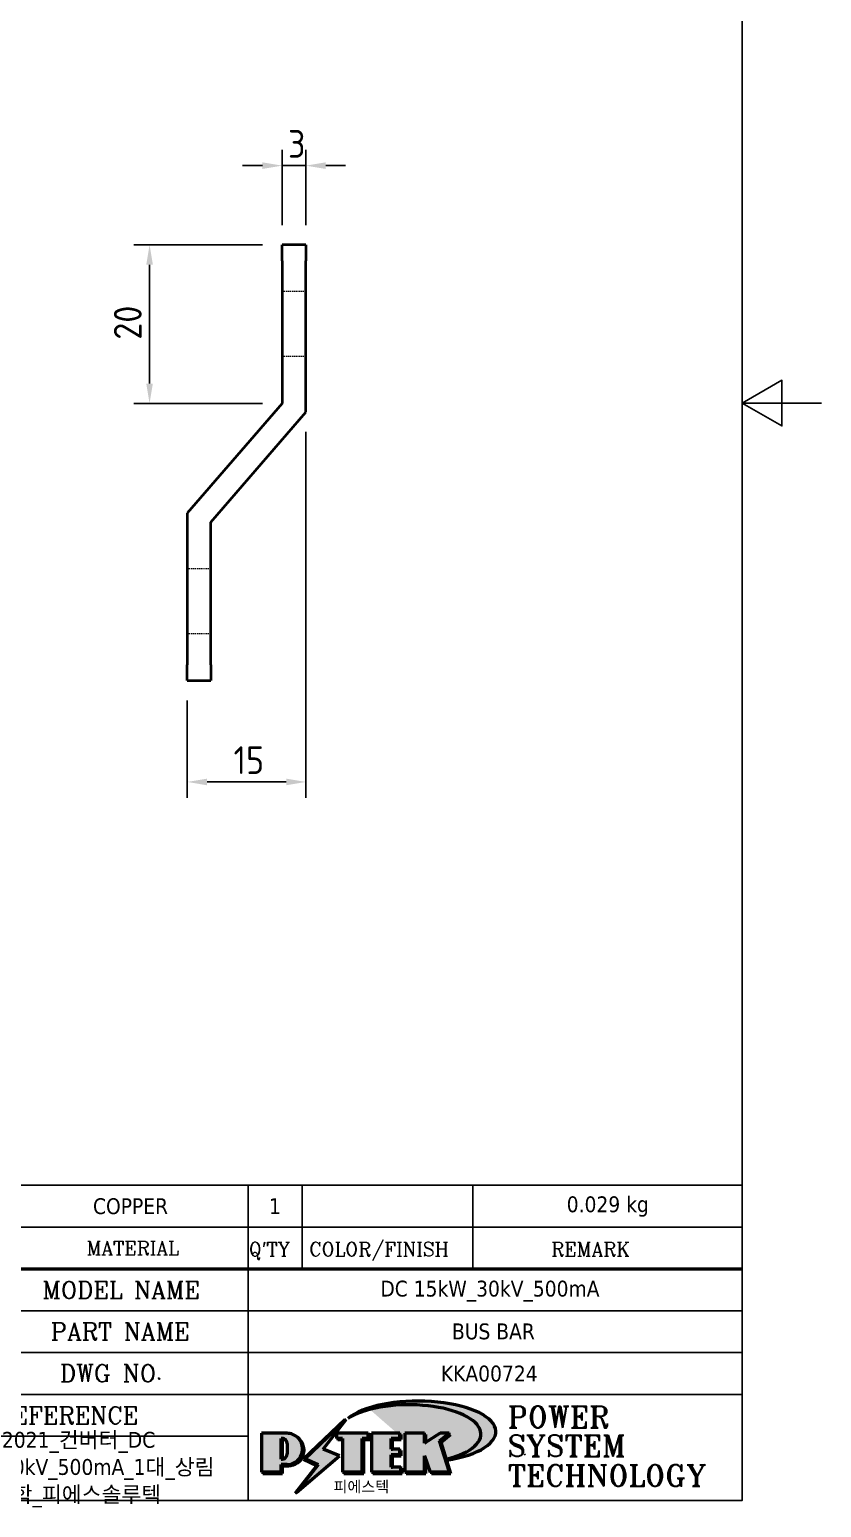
# Model space of a CAD drawing. Header units: millimetres. Extents: x 0 to 210, y 0 to 297.
# Drawn here: x 110 to 210, y 9.1 to 195.6 of the extents above; entities that cross this region are included whole.
import ezdxf
from ezdxf.enums import TextEntityAlignment as Align

# ---------------------------------------------------------------- set-up
doc = ezdxf.new("R2010")
doc.units = ezdxf.units.MM
doc.linetypes.add('DASHED', pattern=[0.2067, 0.1654, -0.0413])
doc.layers.get('0').update_dxf_attribs({"color": 3, "lineweight": 25, "true_color": 0x00ff00})
for name, color, linetype, lineweight, true_color in [('가려진 것(ISO)', 2, 'DASHED', 18, 0xffff00), ('가시적인 것(ISO)', 3, 'Continuous', 40, 0x00ff00), ('제목(ISO)', 5, 'Continuous', 50, 0x0000ff), ('치수(ISO)', 2, 'Continuous', 25, 0xffff00)]:
    doc.layers.add(name, color=color, linetype=linetype, lineweight=lineweight, true_color=true_color)
doc.layers.add('경계(ISO)', color=7, linetype='Continuous', lineweight=25)
doc.layers.add('해치(ISO)', color=7, linetype='Continuous', lineweight=18)
doc.styles.add('HAN_291', font='')
doc.styles.add('HAN_370', font='', dxfattribs={"width": 2})
doc.styles.add('RC_284', font='ROMANC.shx')
doc.styles.add('RC_287', font='ROMANC.shx')
doc.styles.add('RC_292', font='ROMANC.shx')
doc.styles.add('ROMANT_294', font='romant.shx')
doc.styles.add('치수 텍스트_PSTEK_POSCO', font='isocp.shx')
doc.styles.add('텍스트 스타일198', font='tahoma.ttf')
doc.styles.add('텍스트 스타일333', font='ROMANC.shx', dxfattribs={"width": 0.800000011920929})
doc.styles.get('HAN_291').set_extended_font_data('GulimChe')
doc.styles.get('HAN_370').set_extended_font_data('GulimChe')
doc.dimstyles.new('치수_PSTEK_POSCO', dxfattribs={"dimtxt": 3.5, "dimasz": 2.5, "dimexe": 2, "dimexo": 2.5, "dimgap": 1, "dimtad": 1, "dimrnd": 1e-08, "dimdsep": 46, "dimtxsty": '치수 텍스트_PSTEK_POSCO', "dimcen": 0.09, "dimdle": 10, "dimclrd": 7, "dimclre": 7, "dimclrt": 2, "dimadec": 1, "dimazin": 2, "dimtfac": 1, "dimtmove": 0, "dimatfit": 3, "dimfxl": 1, "dimtolj": 1, "dimlwd": -1, "dimlwe": -1, "dimarcsym": 0})

# ---------------------------------------------------------------- blocks, each defined once
blk = doc.blocks.new('경계 Default Border')
at = {"layer": '경계(ISO)', "flags": 128}
for points in [[(10, 10), (10, 287.0000076293945), (200, 287.0000076293945), (200, 10), (10, 10)], [(210, 148.5000038146973), (200, 148.5000038146973), (205, 151.3867473602295), (205, 145.6132507324219), (200, 148.5000038146973)]]:
    blk.add_lwpolyline(points, dxfattribs=at)
blk = doc.blocks.new('제목 블록 PSTEK')
at = {"true_color": 0x848484}
for points in [[(317.2195697678507, 17.0593801673321), (322.0326348870767, 21.62682475217465), (322.2781991042243, 21.94392121864296), (317.0471853425802, 16.97985676345368), (318.7512090904202, 16.1899260703855), (316.0018030350395, 12.71868385740789), (316.3356552234328, 13.00206718743325), (318.9235935156908, 16.2694494742633)], [(321.9846681452406, 19.60711530335299), (321.4042753185749, 19.60711530335299), (321.4042753185749, 19.45905590879572), (321.9846681452406, 19.45905590879572)], [(324.6615819988275, 19.45905590879572), (325.4196460989604, 19.45905590879572), (325.4196460989604, 20.11051724484596), (325.2419748254881, 20.11051724484596), (325.2419748254881, 19.60711530335299), (324.4839107253602, 19.60711530335299), (324.4839107253602, 15.3430047401139), (322.1623394187076, 15.3430047401139), (322.1623394187076, 15.19494534555726), (324.6615819988275, 15.19494534555726)], [(328.2914414389548, 19.45905590879572), (329.4054050004294, 19.45905590879572), (329.4054050004294, 20.11051724484596), (329.2277337269622, 20.11051724484596), (329.2277337269622, 19.60711530335299), (328.1137701654877, 19.60711530335299), (328.1137701654877, 18.25543873810179), (328.2914414389548, 18.25543873810179)], [(332.5088862584528, 20.1105172448466), (332.3312149849806, 20.1105172448466), (332.3312149849806, 18.99741471888368), (332.5088862584528, 19.11081371413894)], [(335.6156307331414, 20.11051724484596), (335.2535118015555, 20.11051724484596), (334.2514536401189, 19.30614745124769), (335.4855464857051, 15.3430047401139), (333.1954852176545, 15.3430047401139), (333.2478643833523, 15.19494534555726), (335.6632177591723, 15.19494534555726), (334.4291249135862, 19.15808805669106)], [(328.2914414389548, 17.41554667867274), (329.4054050004294, 17.41554667867274), (329.4054050004294, 18.10737934354514), (329.2277337269622, 18.10737934354514), (329.2277337269622, 17.56360607323003), (328.1137701654877, 17.56360607323003), (328.1137701654877, 15.9944660761648), (328.2914414389548, 15.9944660761648)], [(332.5088862584528, 16.92964231796647), (332.3312149849806, 17.43186301645164), (332.3312149849806, 15.3430047401139), (330.0369607660135, 15.3430047401139), (330.0369607660135, 15.19494534555726), (332.5088862584528, 15.19494534555726)], [(329.5356972676428, 15.8464066816075), (329.3580259941756, 15.8464066816075), (329.3580259941756, 15.3430047401139), (325.8342124037171, 15.3430047401139), (325.8342124037171, 15.19494534555726), (329.5356972676428, 15.19494534555726)]]:
    blk.add_hatch(color=252, dxfattribs=at).paths.add_polyline_path(points)
at = {"true_color": 0x0000ff}
blk.add_hatch(color=5, dxfattribs=at).paths.add_polyline_path([(321.6183518841322, 17.4193704504104), (319.5281351041078, 18.24969419629727), (322.4505835294948, 22.02344462252142), (317.2195697678507, 17.0593801673321), (318.9235935156908, 16.2694494742633), (316.1741874603099, 12.79820726128571)])
at = {"true_color": 0xff0000}
h = blk.add_hatch(color=1, dxfattribs=at)
edge = h.paths.add_edge_path(flags=0)
edge.add_line((314.2242174273352, 19.60711530335299), (314.2242174273352, 17.00126995915134))
edge.add_line((314.2242174273352, 17.00126995915134), (314.3485873187598, 17.00126995915134))
edge.add_arc((314.3485873187598, 17.6527312952023), 0.6514613360509371, 270, 360)
edge.add_line((315.0000486548106, 17.6527312952023), (315.0000486548106, 18.95565396730211))
edge.add_arc((314.3485873187598, 18.95565396730212), 0.6514613360508712, 0, 90)
edge.add_line((314.3485873187598, 19.60711530335299), (314.2242174273352, 19.60711530335299))
edge = h.paths.add_edge_path()
edge.add_arc((314.9847713324306, 18.28938669179658), 1.969189947606664, 269.9999999999959, 450)
edge.add_line((314.9847713324306, 20.25857663940318), (311.7664314776902, 20.25857663940324))
edge.add_line((311.7664314776902, 20.25857663940324), (311.7664314776902, 15.3430047401139))
edge.add_line((311.7664314776902, 15.3430047401139), (314.2242174273352, 15.3430047401139))
edge.add_line((314.2242174273352, 15.3430047401139), (314.2242174273352, 16.32019674418991))
edge.add_line((314.2242174273352, 16.32019674418991), (314.9847713324307, 16.32019674418991))
at = {"true_color": 0x848484}
h = blk.add_hatch(color=252, dxfattribs=at)
edge = h.paths.add_edge_path()
edge.add_arc((314.9847713324309, 18.28938669179657), 1.969189947606666, 270, 406.8278729790604)
edge.add_arc((315.1624426058984, 18.1413272972396), 1.969189947606962, -90, 53.560984836317004, ccw=False)
edge.add_line((315.1624426058984, 16.17213734963263), (314.4018887008024, 16.17213734963263))
edge.add_line((314.4018887008024, 16.17213734963263), (314.4018887008024, 15.19494534555726))
edge.add_line((314.4018887008024, 15.19494534555726), (311.9441027511573, 15.19494534555726))
edge.add_line((311.9441027511573, 15.19494534555726), (311.9441027511573, 15.3430047401139))
edge.add_line((311.9441027511573, 15.3430047401139), (314.2242174273352, 15.3430047401139))
edge.add_line((314.2242174273352, 15.3430047401139), (314.2242174273352, 16.32019674418991))
edge.add_line((314.2242174273352, 16.32019674418991), (314.9847713324309, 16.32019674418991))
h = blk.add_hatch(color=252, dxfattribs=at)
edge = h.paths.add_edge_path()
edge.add_line((314.4018887008024, 19.45905590879572), (314.5262585922315, 19.45905590879572))
edge.add_arc((314.5262585922314, 18.80759457274939), 0.6514613360463194, 60.4189348879147, 90.00000000000318, ccw=False)
edge.add_arc((314.3485873187602, 18.95565396730057), 0.6514613360524251, 39.96992292766206, 90.00000000009999)
edge.add_line((314.3485873187591, 19.60711530335307), (314.2242174273352, 19.60711530335298))
edge.add_line((314.2242174273352, 19.60711530335299), (314.2242174273352, 17.00126995915134))
edge.add_line((314.2242174273352, 17.00126995915134), (314.3485873187591, 17.00126995915134))
edge.add_arc((314.3485873187568, 17.652731295233), 0.6514613360816299, 270.0000000002, 274.6930825552478)
edge.add_line((314.4018887008024, 17.0034541317032), (314.4018887008024, 19.45905590879572))
at = {"true_color": 0xff0000}
for points in [[(324.4839107253602, 19.60711530335299), (325.2419748254881, 19.60711530335299), (325.2419748254881, 20.25857663940324), (321.2266040451076, 20.25857663940324), (321.2266040451076, 19.60711530335299), (321.9846681452406, 19.60711530335299), (321.9846681452406, 15.3430047401139), (324.4839107253602, 15.3430047401139)], [(329.2277337269622, 20.25857663940324), (325.65654113025, 20.25857663940324), (325.65654113025, 15.3430047401139), (329.3580259941756, 15.3430047401139), (329.3580259941756, 15.9944660761648), (328.1137701654877, 15.9944660761648), (328.1137701654877, 17.56360607323003), (329.2277337269622, 17.56360607323003), (329.2277337269622, 18.25543873810179), (328.1137701654877, 18.25543873810179), (328.1137701654877, 19.60711530335299), (329.2277337269622, 19.60711530335299)], [(332.3312149849806, 20.25857663940324), (329.8592894925411, 20.25857663940324), (329.8592894925411, 15.3430047401139), (332.3312149849806, 15.3430047401139), (332.3312149849806, 17.4318630164523), (333.0701931098801, 15.3430047401139), (335.4855464857051, 15.3430047401139), (334.2514536401189, 19.30614745124769), (335.4379594596742, 20.25857663940324), (334.3071782107978, 20.25857663940324), (332.3312149849806, 18.99741471888304)]]:
    blk.add_hatch(color=1, dxfattribs=at).paths.add_polyline_path(points)
at = {"layer": '해치(ISO)', "true_color": 0x27d1fc}
h = blk.add_hatch(color=140, dxfattribs=at)
edge = h.paths.add_edge_path()
edge.add_ellipse((330.3660919371412, 20.15576403068321), major_axis=(9.100907360794343, 0), ratio=0.4069904968023172, start_angle=301.3098473703837, end_angle=507.7436900681698)
edge.add_ellipse((331.5340919371412, 20.4634168429492), major_axis=(-9.82350664112931, 0), ratio=0.3942600559756514, start_angle=111.51207141178469, end_angle=334.47025347086895, ccw=False)
edge.add_line((335.1363447531188, 16.8601935978785), (335.0955236905705, 16.99119398620872))
at = {"color": 180, "true_color": 0x3f00ff}
for p, q in [((182.475792979055, 11.79100474011392), (182.4757929790549, 51.56524660363496)), ((182.4757929790549, 51.56524660363496), (372.4757929537551, 51.56524660363496)), ((189.2651435055721, 51.56524660363496), (189.2651435055722, 41.00524660363494)), ((215.2152739891528, 41.00524660363494), (215.2152739891528, 51.56524660363496)), ((280.8758854511282, 51.56524660363496), (280.8758854511282, 41.00524660363494)), ((310.0881549537552, 51.56524660363496), (310.0881549537553, 41.00524660363494)), ((316.9044520275131, 51.56524660363496), (316.9044520275127, 41.00524660363494)), ((338.4566026226726, 51.56524660363496), (338.4566026226727, 41.00524660363494)), ((372.4757929537551, 51.56524660363496), (372.4757929537551, 11.79100474011389)), ((182.475792979055, 46.2852466036349), (372.4757929537551, 46.28524660363492)), ((182.475792979055, 41.00524660363493), (206.451475290024, 41.00524660363493)), ((222.9401812389276, 11.79100474011392), (222.9401812389276, 41.00524660363494)), ((239.4288871878316, 11.79100474011392), (239.4288871878316, 41.00524660363494)), ((255.9175931367356, 11.79100474011392), (255.9175931367356, 41.00524660363494)), ((268.6918866058747, 41.00524660363494), (268.6918866058747, 30.44524660363498)), ((280.8758854511282, 41.00524660363494), (280.8758854511282, 25.16524660363502)), ((310.088154953755, 41.00524660363494), (310.088154953755, 11.79100474011392)), ((182.475792979055, 35.72524660363497), (206.451475290024, 35.72524660363497)), ((198.8621818849491, 12.02524660363491), (198.8621818849491, 35.72524660363497)), ((206.451475290024, 35.72524660363497), (372.4757929537551, 35.72524660363497)), ((182.475792979055, 31.77524660363492), (206.451475290024, 31.77524660363492)), ((255.917593136736, 30.44524660363498), (372.4757929537552, 30.44524660363501)), ((182.475792979055, 27.82524660363487), (206.451475290024, 27.82524660363487)), ((255.9175931367359, 25.16524660363502), (372.4757929537552, 25.165246603635)), ((268.6918866058744, 25.16524660363502), (268.6918866058744, 11.79100474011392)), ((182.475792979055, 23.87524660363505), (206.451475290024, 23.87524660363505)), ((182.475792979055, 19.92524660363478), (206.451475290024, 19.92524660363478)), ((255.9175931367359, 19.88524660363481), (310.0881549537553, 19.88524660363481)), ((182.475792979055, 15.97524660363496), (206.451475290024, 15.97524660363496)), ((206.451475290024, 16.74100474011396), (255.9175931367359, 16.74100474011396)), ((182.475792979055, 11.79100474011392), (372.4757929537551, 11.79100474011389))]:
    blk.add_line(p, q, dxfattribs=at)
at = {"color": 7, "lineweight": 50}
for p, q in [((206.4514752900237, 11.79100474011392), (206.4514752900237, 41.00524660363494)), ((206.451475290024, 41.00524660363494), (372.4757929537551, 41.00524660363496))]:
    blk.add_line(p, q, dxfattribs=at)
at = {"color": 7}
for p, q in [((322.2781991042243, 21.94392121864296), (317.0471853425802, 16.97985676345368)), ((322.4505835294948, 22.02344462252142), (317.2195697678507, 17.0593801673321)), ((317.2195697678507, 17.0593801673321), (322.0326348870767, 21.62682475217465)), ((319.5281351041078, 18.24969419629727), (322.4505835294948, 22.02344462252142)), ((322.0326348870767, 21.62682475217465), (322.2781991042243, 21.94392121864296)), ((311.7664314776902, 20.25900474011391), (311.7664314776902, 15.34300474011391)), ((314.9847713324309, 20.25857663940324), (311.7664314776902, 20.25857663940324)), ((314.9847713324309, 20.25857663940324), (311.7664314776902, 20.25857663940324)), ((311.7664314776902, 20.25857663940324), (311.7664314776902, 15.3430047401139)), ((314.2242174273352, 17.00126995915134), (314.2242174273352, 19.60711530335299)), ((314.2242174273352, 19.60711530335299), (314.3485873187591, 19.60711530335299)), ((314.3485873187591, 19.60711530335299), (314.2242174273352, 19.60711530335299)), ((314.2242174273352, 19.60711530335299), (314.2242174273352, 17.00126995915134)), ((314.2242174273352, 17.00126995915134), (314.2242174273352, 19.60711530335299)), ((314.2242174273352, 19.60711530335299), (314.3485873187591, 19.60711530335299)), ((314.4018887008024, 19.45905590879572), (314.5262585922314, 19.45905590879572)), ((314.4018887008024, 17.0034541317032), (314.4018887008024, 19.45905590879572)), ((315.0000486548106, 18.95565396730275), (315.0000486548106, 17.65273129520161)), ((315.0000486548106, 18.95565396730275), (315.0000486548106, 17.65273129520161)), ((325.2419748254881, 20.25857663940324), (321.2266040451076, 20.25857663940324)), ((321.2266040451076, 20.25857663940324), (321.2266040451076, 19.60711530335299)), ((325.2419748254881, 20.25857663940324), (321.2266040451076, 20.25857663940324)), ((321.2266040451076, 20.25857663940324), (321.2266040451076, 19.60711530335299)), ((321.2266040451076, 19.60711530335299), (321.9846681452406, 19.60711530335299)), ((321.2266040451076, 19.60711530335299), (321.9846681452406, 19.60711530335299)), ((321.4042753185749, 19.60711530335299), (321.4042753185749, 19.45905590879572)), ((321.9846681452406, 19.60711530335299), (321.4042753185749, 19.60711530335299)), ((321.4042753185749, 19.45905590879572), (321.9846681452406, 19.45905590879572)), ((321.9846681452406, 19.60711530335299), (321.9846681452406, 15.3430047401139)), ((321.9846681452406, 19.45905590879572), (321.9846681452406, 19.60711530335299)), ((321.9846681452406, 19.60711530335299), (321.9846681452406, 15.3430047401139)), ((324.4839107253602, 19.60711530335299), (325.2419748254881, 19.60711530335299)), ((324.4839107253602, 15.3430047401139), (324.4839107253602, 19.60711530335299)), ((325.2419748254881, 19.60711530335299), (324.4839107253602, 19.60711530335299)), ((324.4839107253602, 19.60711530335299), (324.4839107253602, 15.3430047401139)), ((324.4839107253602, 19.60711530335299), (325.2419748254881, 19.60711530335299)), ((324.4839107253602, 15.3430047401139), (324.4839107253602, 19.60711530335299)), ((324.6615819988275, 19.45905590879572), (325.4196460989604, 19.45905590879572)), ((324.6615819988275, 15.19494534555726), (324.6615819988275, 19.45905590879572)), ((325.2419748254881, 19.60711530335299), (325.2419748254881, 20.25857663940324)), ((325.2419748254881, 19.60711530335299), (325.2419748254881, 20.25857663940324)), ((325.4196460989604, 20.11051724484596), (325.2419748254881, 20.11051724484596)), ((325.2419748254881, 20.11051724484596), (325.2419748254881, 19.60711530335299)), ((325.4196460989604, 19.45905590879572), (325.4196460989604, 20.11051724484596)), ((329.2277337269622, 20.25857663940324), (325.65654113025, 20.25857663940324)), ((325.65654113025, 20.25857663940324), (325.65654113025, 15.3430047401139)), ((325.65654113025, 20.25857663940324), (325.65654113025, 15.3430047401139)), ((329.2277337269622, 20.25857663940324), (325.65654113025, 20.25857663940324)), ((328.1137701654877, 18.25543873810179), (328.1137701654877, 19.60711530335299)), ((328.1137701654877, 19.60711530335299), (329.2277337269622, 19.60711530335299)), ((329.2277337269622, 19.60711530335299), (328.1137701654877, 19.60711530335299)), ((328.1137701654877, 19.60711530335299), (328.1137701654877, 18.25543873810179)), ((328.1137701654877, 18.25543873810179), (328.1137701654877, 19.60711530335299)), ((328.1137701654877, 19.60711530335299), (329.2277337269622, 19.60711530335299)), ((328.2914414389548, 18.25543873810179), (328.2914414389548, 19.45905590879572)), ((328.2914414389548, 19.45905590879572), (329.4054050004294, 19.45905590879572)), ((329.2277337269622, 19.60711530335299), (329.2277337269622, 20.25857663940324)), ((329.2277337269622, 19.60711530335299), (329.2277337269622, 20.25857663940324)), ((329.4054050004294, 20.11051724484596), (329.2277337269622, 20.11051724484596)), ((329.2277337269622, 20.11051724484596), (329.2277337269622, 19.60711530335299)), ((329.4054050004294, 19.45905590879572), (329.4054050004294, 20.11051724484596)), ((332.3312149849806, 20.25857663940324), (329.8592894925411, 20.25857663940324)), ((329.8592894925411, 20.25857663940324), (329.8592894925411, 15.3430047401139)), ((329.8592894925411, 20.25857663940324), (329.8592894925411, 15.3430047401139)), ((332.3312149849806, 20.25857663940324), (329.8592894925411, 20.25857663940324)), ((334.3071782107978, 20.25857663940324), (332.3312149849806, 18.99741471888304)), ((332.3312149849806, 18.99741471888304), (332.3312149849806, 20.25857663940324)), ((334.3071782107978, 20.25857663940324), (332.3312149849806, 18.99741471888304)), ((332.3312149849806, 18.99741471888304), (332.3312149849806, 20.25857663940324)), ((332.5088862584528, 20.1105172448466), (332.3312149849806, 20.1105172448466)), ((332.3312149849806, 20.1105172448466), (332.3312149849806, 18.99741471888368)), ((332.3312149849806, 18.99741471888368), (332.5088862584528, 19.11081371413894)), ((332.5088862584528, 19.11081371413894), (332.5088862584528, 20.1105172448466)), ((334.2514536401189, 19.30614745124769), (335.4379594596742, 20.25857663940324)), ((334.2514536401189, 19.30614745124769), (335.4379594596742, 20.25857663940324)), ((335.2535118015555, 20.11051724484596), (334.2514536401189, 19.30614745124769)), ((335.4855464857051, 15.3430047401139), (334.2514536401189, 19.30614745124769)), ((334.2514536401189, 19.30614745124769), (335.4855464857051, 15.3430047401139)), ((335.4855464857051, 15.3430047401139), (334.2514536401189, 19.30614745124769)), ((335.4379594596742, 20.25857663940324), (334.3071782107978, 20.25857663940324)), ((335.4379594596742, 20.25857663940324), (334.3071782107978, 20.25857663940324)), ((334.4291249135862, 19.15808805669104), (335.6156307331414, 20.11051724484596)), ((335.6632177591723, 15.19494534555726), (334.4291249135862, 19.15808805669104)), ((335.6156307331414, 20.11051724484596), (335.2535118015555, 20.11051724484596)), ((314.3485873187591, 17.00126995915134), (314.2242174273352, 17.00126995915134)), ((314.2242174273352, 17.00126995915134), (314.3485873187591, 17.00126995915134)), ((314.3485873187591, 17.00126995915134), (314.2242174273352, 17.00126995915134)), ((316.1741874603099, 12.79820726128571), (321.6183518841322, 17.4193704504104)), ((317.0471853425802, 16.97985676345368), (318.7512090904202, 16.1899260703855)), ((318.9235935156908, 16.2694494742633), (317.2195697678507, 17.0593801673321)), ((317.2195697678507, 17.0593801673321), (318.9235935156908, 16.2694494742633)), ((321.6183518841322, 17.4193704504104), (319.5281351041078, 18.24969419629727)), ((329.2277337269622, 18.25543873810179), (328.1137701654877, 18.25543873810179)), ((328.1137701654877, 18.25543873810179), (328.2914414389548, 18.25543873810179)), ((329.2277337269622, 18.25543873810179), (328.1137701654877, 18.25543873810179)), ((328.1137701654877, 17.56360607323003), (329.2277337269622, 17.56360607323003)), ((328.1137701654877, 15.9944660761648), (328.1137701654877, 17.56360607323003)), ((329.2277337269622, 17.56360607323003), (328.1137701654877, 17.56360607323003)), ((328.1137701654877, 17.56360607323003), (328.1137701654877, 15.9944660761648)), ((328.1137701654877, 17.56360607323003), (329.2277337269622, 17.56360607323003)), ((328.1137701654877, 15.9944660761648), (328.1137701654877, 17.56360607323003)), ((328.2914414389548, 15.9944660761648), (328.2914414389548, 17.41554667867274)), ((328.2914414389548, 17.41554667867274), (329.4054050004294, 17.41554667867274)), ((329.2277337269622, 17.56360607323003), (329.2277337269622, 18.25543873810179)), ((329.2277337269622, 17.56360607323003), (329.2277337269622, 18.25543873810179)), ((329.4054050004294, 18.10737934354514), (329.2277337269622, 18.10737934354514)), ((329.2277337269622, 18.10737934354514), (329.2277337269622, 17.56360607323003)), ((329.4054050004294, 17.41554667867274), (329.4054050004294, 18.10737934354514)), ((332.3312149849806, 17.4318630164523), (333.0701931098801, 15.3430047401139)), ((332.3312149849806, 15.3430047401139), (332.3312149849806, 17.4318630164523)), ((332.5088862584528, 16.92964231796647), (332.3312149849806, 17.43186301645164)), ((332.3312149849806, 17.43186301645164), (332.3312149849806, 15.3430047401139)), ((332.3312149849806, 17.4318630164523), (333.0701931098801, 15.3430047401139)), ((332.3312149849806, 15.3430047401139), (332.3312149849806, 17.4318630164523)), ((332.5088862584528, 15.19494534555726), (332.5088862584528, 16.92964231796647)), ((345.0447381189468, 17.50375595811051), (344.9867755289346, 17.689895936919)), ((311.7664314776902, 15.3430047401139), (314.2242174273352, 15.3430047401139)), ((311.7664314776902, 15.3430047401139), (314.2242174273352, 15.3430047401139)), ((314.2242174273352, 15.3430047401139), (311.9441027511573, 15.3430047401139)), ((311.9441027511573, 15.3430047401139), (311.9441027511573, 15.19494534555726)), ((311.9441027511573, 15.19494534555726), (314.4018887008024, 15.19494534555726)), ((314.2242174273352, 16.32019674418991), (314.9847713324309, 16.32019674418991)), ((314.2242174273352, 15.3430047401139), (314.2242174273352, 16.32019674418991)), ((314.9847713324309, 16.32019674418991), (314.2242174273352, 16.32019674418991)), ((314.2242174273352, 16.32019674418991), (314.2242174273352, 15.3430047401139)), ((314.2242174273352, 16.32019674418991), (314.9847713324309, 16.32019674418991)), ((314.2242174273352, 15.3430047401139), (314.2242174273352, 16.32019674418991)), ((314.4018887008024, 16.17213734963263), (315.162442605898, 16.17213734963263)), ((314.4018887008024, 15.19494534555726), (314.4018887008024, 16.17213734963263)), ((318.7512090904202, 16.1899260703855), (316.0018030350395, 12.71868385740789)), ((318.9235935156908, 16.2694494742633), (316.1741874603099, 12.79820726128571)), ((316.3356552234328, 13.00206718743325), (318.9235935156908, 16.2694494742633)), ((321.9846681452406, 15.3430047401139), (324.4839107253602, 15.3430047401139)), ((321.9846681452406, 15.3430047401139), (324.4839107253602, 15.3430047401139)), ((324.4839107253602, 15.3430047401139), (322.1623394187076, 15.3430047401139)), ((322.1623394187076, 15.3430047401139), (322.1623394187076, 15.19494534555726)), ((322.1623394187076, 15.19494534555726), (324.6615819988275, 15.19494534555726)), ((325.65654113025, 15.3430047401139), (329.3580259941756, 15.3430047401139)), ((325.65654113025, 15.3430047401139), (329.3580259941756, 15.3430047401139)), ((329.3580259941756, 15.3430047401139), (325.8342124037171, 15.3430047401139)), ((325.8342124037171, 15.3430047401139), (325.8342124037171, 15.19494534555726)), ((325.8342124037171, 15.19494534555726), (329.5356972676428, 15.19494534555726)), ((329.3580259941756, 15.9944660761648), (328.1137701654877, 15.9944660761648)), ((328.1137701654877, 15.9944660761648), (328.2914414389548, 15.9944660761648)), ((329.3580259941756, 15.9944660761648), (328.1137701654877, 15.9944660761648)), ((329.3580259941756, 15.3430047401139), (329.3580259941756, 15.9944660761648)), ((329.3580259941756, 15.3430047401139), (329.3580259941756, 15.9944660761648)), ((329.5356972676428, 15.8464066816075), (329.3580259941756, 15.8464066816075)), ((329.3580259941756, 15.8464066816075), (329.3580259941756, 15.3430047401139)), ((329.5356972676428, 15.19494534555726), (329.5356972676428, 15.8464066816075)), ((329.8592894925411, 15.3430047401139), (332.3312149849806, 15.3430047401139)), ((329.8592894925411, 15.3430047401139), (332.3312149849806, 15.3430047401139)), ((332.3312149849806, 15.3430047401139), (330.0369607660135, 15.3430047401139)), ((330.0369607660135, 15.3430047401139), (330.0369607660135, 15.19494534555726)), ((330.0369607660135, 15.19494534555726), (332.5088862584528, 15.19494534555726)), ((333.0701931098801, 15.3430047401139), (335.4855464857051, 15.3430047401139)), ((333.0701931098801, 15.3430047401139), (335.4855464857051, 15.3430047401139)), ((335.4855464857051, 15.3430047401139), (333.1954852176545, 15.3430047401139)), ((333.1954852176545, 15.3430047401139), (333.2478643833523, 15.19494534555726)), ((333.2478643833523, 15.19494534555726), (335.6632177591723, 15.19494534555726)), ((316.0018030350395, 12.71868385740789), (316.3356552234328, 13.00206718743325))]:
    blk.add_line(p, q, dxfattribs=at)
at = {"color": 5, "true_color": 0x0000ff}
for p, q in [((322.4505835294948, 22.02344462252142), (317.2195697678507, 17.0593801673321)), ((319.5281351041078, 18.24969419629727), (322.4505835294948, 22.02344462252142)), ((316.1741874603099, 12.79820726128571), (321.6183518841322, 17.4193704504104)), ((317.2195697678507, 17.0593801673321), (318.9235935156908, 16.2694494742633)), ((321.6183518841322, 17.4193704504104), (319.5281351041078, 18.24969419629727)), ((318.9235935156908, 16.2694494742633), (316.1741874603099, 12.79820726128571))]:
    blk.add_line(p, q, dxfattribs=at)
at = {"color": 1, "true_color": 0xff0000}
for p, q in [((314.9847713324309, 20.25857663940324), (311.7664314776902, 20.25857663940324)), ((311.7664314776902, 20.25857663940324), (311.7664314776902, 15.3430047401139)), ((314.2242174273352, 17.00126995915134), (314.2242174273352, 19.60711530335299)), ((314.2242174273352, 19.60711530335299), (314.3485873187591, 19.60711530335299)), ((315.0000486548106, 18.95565396730275), (315.0000486548106, 17.65273129520161)), ((325.2419748254881, 20.25857663940324), (321.2266040451076, 20.25857663940324)), ((321.2266040451076, 20.25857663940324), (321.2266040451076, 19.60711530335299)), ((321.2266040451076, 19.60711530335299), (321.9846681452406, 19.60711530335299)), ((321.9846681452406, 19.60711530335299), (321.9846681452406, 15.3430047401139)), ((324.4839107253602, 19.60711530335299), (325.2419748254881, 19.60711530335299)), ((324.4839107253602, 15.3430047401139), (324.4839107253602, 19.60711530335299)), ((325.2419748254881, 19.60711530335299), (325.2419748254881, 20.25857663940324)), ((329.2277337269622, 20.25857663940324), (325.65654113025, 20.25857663940324)), ((325.65654113025, 20.25857663940324), (325.65654113025, 15.3430047401139)), ((328.1137701654877, 18.25543873810179), (328.1137701654877, 19.60711530335299)), ((328.1137701654877, 19.60711530335299), (329.2277337269622, 19.60711530335299)), ((329.2277337269622, 19.60711530335299), (329.2277337269622, 20.25857663940324)), ((332.3312149849806, 20.25857663940324), (329.8592894925411, 20.25857663940324)), ((329.8592894925411, 20.25857663940324), (329.8592894925411, 15.3430047401139)), ((334.3071782107978, 20.25857663940324), (332.3312149849806, 18.99741471888304)), ((332.3312149849806, 18.99741471888304), (332.3312149849806, 20.25857663940324)), ((334.2514536401189, 19.30614745124769), (335.4379594596742, 20.25857663940324)), ((335.4855464857051, 15.3430047401139), (334.2514536401189, 19.30614745124769)), ((335.4379594596742, 20.25857663940324), (334.3071782107978, 20.25857663940324)), ((314.3485873187591, 17.00126995915134), (314.2242174273352, 17.00126995915134)), ((329.2277337269622, 18.25543873810179), (328.1137701654877, 18.25543873810179)), ((328.1137701654877, 17.56360607323003), (329.2277337269622, 17.56360607323003)), ((328.1137701654877, 15.9944660761648), (328.1137701654877, 17.56360607323003)), ((329.2277337269622, 17.56360607323003), (329.2277337269622, 18.25543873810179)), ((332.3312149849806, 17.4318630164523), (333.0701931098801, 15.3430047401139)), ((332.3312149849806, 15.3430047401139), (332.3312149849806, 17.4318630164523)), ((311.7664314776902, 15.3430047401139), (314.2242174273352, 15.3430047401139)), ((314.2242174273352, 16.32019674418991), (314.9847713324309, 16.32019674418991)), ((314.2242174273352, 15.3430047401139), (314.2242174273352, 16.32019674418991)), ((321.9846681452406, 15.3430047401139), (324.4839107253602, 15.3430047401139)), ((325.65654113025, 15.3430047401139), (329.3580259941756, 15.3430047401139)), ((329.3580259941756, 15.9944660761648), (328.1137701654877, 15.9944660761648)), ((329.3580259941756, 15.3430047401139), (329.3580259941756, 15.9944660761648)), ((329.8592894925411, 15.3430047401139), (332.3312149849806, 15.3430047401139)), ((333.0701931098801, 15.3430047401139), (335.4855464857051, 15.3430047401139))]:
    blk.add_line(p, q, dxfattribs=at)
at = {"color": 7}
for centre, radius, start, end in [((314.3485873187598, 18.95565396730211), 0.6514613360508712, 0, 90), ((314.3485873187602, 18.95565396730057), 0.6514613360524251, 39.96992292766117, 90), ((314.3485873187598, 18.95565396730212), 0.6514613360508712, 0, 90), ((314.5262585922314, 18.80759457274939), 0.6514613360463193, 60.41893488791137, 90), ((314.9847713324309, 18.28938669179658), 1.969189947606665, 270, 90), ((314.9847713324309, 18.28938669179658), 1.969189947606665, 270, 90), ((314.9847713324307, 18.2893866917965), 1.969189947606594, 270, 46.82787297909833), ((315.1624426058984, 18.1413272972396), 1.969189947606961, 270, 53.56098483636067), ((314.3485873187597, 17.65273129520228), 0.6514613360509381, 270, 0), ((314.3485873187598, 17.6527312952023), 0.6514613360509381, 270, 0), ((314.3485873187568, 17.652731295233), 0.6514613360816299, 270, 274.6930825552478)]:
    blk.add_arc(centre, radius, start, end, dxfattribs=at)
at = {"color": 1, "true_color": 0xff0000}
for centre, radius, start, end in [((314.3485873187598, 18.95565396730211), 0.6514613360508712, 0, 90), ((314.9847713324309, 18.28938669179657), 1.969189947606665, 270, 90), ((314.3485873187598, 17.6527312952023), 0.6514613360509381, 270, 0)]:
    blk.add_arc(centre, radius, start, end, dxfattribs=at)
at = {"layer": '제목(ISO)', "lineweight": 18}
blk.add_line((182.475792979055, 35.72500474011393), (182.475792979055, 11.79100474011392), dxfattribs=at)
at = {"layer": '제목(ISO)'}
for p, q in [((322.2781991042243, 21.94392121864296), (317.0471853425802, 16.97985676345368)), ((322.4505835294948, 22.02344462252142), (317.2195697678507, 17.0593801673321)), ((317.2195697678507, 17.0593801673321), (322.0326348870767, 21.62682475217465)), ((319.5281351041078, 18.24969419629727), (322.4505835294948, 22.02344462252142)), ((322.0326348870767, 21.62682475217465), (322.2781991042243, 21.94392121864296)), ((314.9847713324306, 20.25857663940324), (311.7664314776902, 20.25857663940324)), ((311.7664314776902, 20.25857663940324), (311.7664314776902, 15.3430047401139)), ((314.2242174273352, 17.00126995915134), (314.2242174273352, 19.60711530335299)), ((314.2242174273352, 19.60711530335299), (314.3485873187598, 19.60711530335299)), ((314.3485873187591, 19.60711530335299), (314.2242174273352, 19.60711530335299)), ((314.2242174273352, 19.60711530335299), (314.2242174273352, 17.00126995915134)), ((314.4018887008024, 19.45905590879572), (314.5262585922314, 19.45905590879572)), ((314.4018887008024, 17.0034541317032), (314.4018887008024, 19.45905590879572)), ((315.0000486548106, 18.95565396730211), (315.0000486548106, 17.6527312952023)), ((325.2419748254881, 20.25857663940324), (321.2266040451076, 20.25857663940324)), ((321.2266040451076, 20.25857663940324), (321.2266040451076, 19.60711530335299)), ((321.2266040451076, 19.60711530335299), (321.9846681452406, 19.60711530335299)), ((321.9846681452406, 19.60711530335299), (321.4042753185749, 19.60711530335299)), ((321.4042753185749, 19.60711530335299), (321.4042753185749, 19.45905590879572)), ((321.4042753185749, 19.45905590879572), (321.9846681452406, 19.45905590879572)), ((321.9846681452406, 19.60711530335299), (321.9846681452406, 15.3430047401139)), ((321.9846681452406, 19.45905590879572), (321.9846681452406, 19.60711530335299)), ((324.4839107253602, 19.60711530335299), (325.2419748254881, 19.60711530335299)), ((324.4839107253602, 15.3430047401139), (324.4839107253602, 19.60711530335299)), ((325.2419748254881, 19.60711530335299), (324.4839107253602, 19.60711530335299)), ((324.4839107253602, 19.60711530335299), (324.4839107253602, 15.3430047401139)), ((324.6615819988275, 19.45905590879572), (325.4196460989604, 19.45905590879572)), ((324.6615819988275, 15.19494534555726), (324.6615819988275, 19.45905590879572)), ((325.2419748254881, 19.60711530335299), (325.2419748254881, 20.25857663940324)), ((325.4196460989604, 20.11051724484596), (325.2419748254881, 20.11051724484596)), ((325.2419748254881, 20.11051724484596), (325.2419748254881, 19.60711530335299)), ((325.4196460989604, 19.45905590879572), (325.4196460989604, 20.11051724484596)), ((329.2277337269622, 20.25857663940324), (325.65654113025, 20.25857663940324)), ((325.65654113025, 20.25857663940324), (325.65654113025, 15.3430047401139)), ((328.1137701654877, 18.25543873810179), (328.1137701654877, 19.60711530335299)), ((328.1137701654877, 19.60711530335299), (329.2277337269622, 19.60711530335299)), ((329.2277337269622, 19.60711530335299), (328.1137701654877, 19.60711530335299)), ((328.1137701654877, 19.60711530335299), (328.1137701654877, 18.25543873810179)), ((328.2914414389548, 19.45905590879572), (329.4054050004294, 19.45905590879572)), ((328.2914414389548, 18.25543873810179), (328.2914414389548, 19.45905590879572)), ((329.2277337269622, 19.60711530335299), (329.2277337269622, 20.25857663940324)), ((329.4054050004294, 20.11051724484596), (329.2277337269622, 20.11051724484596)), ((329.2277337269622, 20.11051724484596), (329.2277337269622, 19.60711530335299)), ((329.4054050004294, 19.45905590879572), (329.4054050004294, 20.11051724484596)), ((332.3312149849806, 20.25857663940324), (329.8592894925411, 20.25857663940324)), ((329.8592894925411, 20.25857663940324), (329.8592894925411, 15.3430047401139)), ((334.3071782107978, 20.25857663940324), (332.3312149849806, 18.99741471888304)), ((332.3312149849806, 18.99741471888304), (332.3312149849806, 20.25857663940324)), ((332.5088862584528, 20.1105172448466), (332.3312149849806, 20.1105172448466)), ((332.3312149849806, 20.1105172448466), (332.3312149849806, 18.99741471888368)), ((332.3312149849806, 18.99741471888368), (332.5088862584528, 19.11081371413894)), ((332.5088862584528, 19.11081371413894), (332.5088862584528, 20.1105172448466)), ((334.2514536401189, 19.30614745124769), (335.4379594596742, 20.25857663940324)), ((335.2535118015555, 20.11051724484596), (334.2514536401189, 19.30614745124769)), ((335.4855464857051, 15.3430047401139), (334.2514536401189, 19.30614745124769)), ((334.2514536401189, 19.30614745124769), (335.4855464857051, 15.3430047401139)), ((335.4379594596742, 20.25857663940324), (334.3071782107978, 20.25857663940324)), ((334.4291249135862, 19.15808805669106), (335.6156307331414, 20.11051724484596)), ((335.6632177591723, 15.19494534555726), (334.4291249135862, 19.15808805669106)), ((335.6156307331414, 20.11051724484596), (335.2535118015555, 20.11051724484596)), ((314.3485873187598, 17.00126995915134), (314.2242174273352, 17.00126995915134)), ((314.2242174273352, 17.00126995915134), (314.3485873187591, 17.00126995915134)), ((316.1741874603099, 12.79820726128571), (321.6183518841322, 17.4193704504104)), ((317.0471853425802, 16.97985676345368), (318.7512090904202, 16.1899260703855)), ((317.2195697678507, 17.0593801673321), (318.9235935156908, 16.2694494742633)), ((318.9235935156908, 16.2694494742633), (317.2195697678507, 17.0593801673321)), ((321.6183518841322, 17.4193704504104), (319.5281351041078, 18.24969419629727)), ((329.2277337269622, 18.25543873810179), (328.1137701654877, 18.25543873810179)), ((328.1137701654877, 18.25543873810179), (328.2914414389548, 18.25543873810179)), ((328.1137701654877, 15.9944660761648), (328.1137701654877, 17.56360607323003)), ((328.1137701654877, 17.56360607323003), (329.2277337269622, 17.56360607323003)), ((329.2277337269622, 17.56360607323003), (328.1137701654877, 17.56360607323003)), ((328.1137701654877, 17.56360607323003), (328.1137701654877, 15.9944660761648)), ((328.2914414389548, 17.41554667867274), (329.4054050004294, 17.41554667867274)), ((328.2914414389548, 15.9944660761648), (328.2914414389548, 17.41554667867274)), ((329.2277337269622, 17.56360607323003), (329.2277337269622, 18.25543873810179)), ((329.4054050004294, 18.10737934354514), (329.2277337269622, 18.10737934354514)), ((329.2277337269622, 18.10737934354514), (329.2277337269622, 17.56360607323003)), ((329.4054050004294, 17.41554667867274), (329.4054050004294, 18.10737934354514)), ((332.3312149849806, 15.3430047401139), (332.3312149849806, 17.4318630164523)), ((332.3312149849806, 17.4318630164523), (333.0701931098801, 15.3430047401139)), ((332.5088862584528, 16.92964231796647), (332.3312149849806, 17.43186301645164)), ((332.3312149849806, 17.43186301645164), (332.3312149849806, 15.3430047401139)), ((332.5088862584528, 15.19494534555726), (332.5088862584528, 16.92964231796647)), ((311.7664314776902, 15.3430047401139), (314.2242174273352, 15.3430047401139)), ((314.2242174273352, 15.3430047401139), (311.9441027511573, 15.3430047401139)), ((311.9441027511573, 15.3430047401139), (311.9441027511573, 15.19494534555726)), ((311.9441027511573, 15.19494534555726), (314.4018887008024, 15.19494534555726)), ((314.2242174273352, 15.3430047401139), (314.2242174273352, 16.32019674418991)), ((314.2242174273352, 16.32019674418991), (314.9847713324307, 16.32019674418991)), ((314.9847713324309, 16.32019674418991), (314.2242174273352, 16.32019674418991)), ((314.2242174273352, 16.32019674418991), (314.2242174273352, 15.3430047401139)), ((314.4018887008024, 15.19494534555726), (314.4018887008024, 16.17213734963263)), ((314.4018887008024, 16.17213734963263), (315.1624426058984, 16.17213734963263)), ((318.7512090904202, 16.1899260703855), (316.0018030350395, 12.71868385740789)), ((318.9235935156908, 16.2694494742633), (316.1741874603099, 12.79820726128571)), ((316.3356552234328, 13.00206718743325), (318.9235935156908, 16.2694494742633)), ((321.9846681452406, 15.3430047401139), (324.4839107253602, 15.3430047401139)), ((324.4839107253602, 15.3430047401139), (322.1623394187076, 15.3430047401139)), ((322.1623394187076, 15.3430047401139), (322.1623394187076, 15.19494534555726)), ((322.1623394187076, 15.19494534555726), (324.6615819988275, 15.19494534555726)), ((325.65654113025, 15.3430047401139), (329.3580259941756, 15.3430047401139)), ((329.3580259941756, 15.3430047401139), (325.8342124037171, 15.3430047401139)), ((325.8342124037171, 15.3430047401139), (325.8342124037171, 15.19494534555726)), ((325.8342124037171, 15.19494534555726), (329.5356972676428, 15.19494534555726)), ((329.3580259941756, 15.9944660761648), (328.1137701654877, 15.9944660761648)), ((328.1137701654877, 15.9944660761648), (328.2914414389548, 15.9944660761648)), ((329.3580259941756, 15.3430047401139), (329.3580259941756, 15.9944660761648)), ((329.5356972676428, 15.8464066816075), (329.3580259941756, 15.8464066816075)), ((329.3580259941756, 15.8464066816075), (329.3580259941756, 15.3430047401139)), ((329.5356972676428, 15.19494534555726), (329.5356972676428, 15.8464066816075)), ((329.8592894925411, 15.3430047401139), (332.3312149849806, 15.3430047401139)), ((332.3312149849806, 15.3430047401139), (330.0369607660135, 15.3430047401139)), ((330.0369607660135, 15.3430047401139), (330.0369607660135, 15.19494534555726)), ((330.0369607660135, 15.19494534555726), (332.5088862584528, 15.19494534555726)), ((333.0701931098801, 15.3430047401139), (335.4855464857051, 15.3430047401139)), ((335.4855464857051, 15.3430047401139), (333.1954852176545, 15.3430047401139)), ((333.1954852176545, 15.3430047401139), (333.2478643833523, 15.19494534555726)), ((333.2478643833523, 15.19494534555726), (335.6632177591723, 15.19494534555726)), ((316.0018030350395, 12.71868385740789), (316.3356552234328, 13.00206718743325))]:
    blk.add_line(p, q, dxfattribs=at)
at = {"layer": '제목(ISO)', "color": 4, "true_color": 0x00ffff}
blk.add_line((335.1363447531188, 16.8601935978785), (335.0955236905705, 16.99119398620872), dxfattribs=at)
at = {"layer": '제목(ISO)'}
for centre, radius, start, end in [((314.3485873187598, 18.95565396730212), 0.6514613360508712, 0, 90), ((314.3485873187602, 18.95565396730057), 0.6514613360524251, 39.96992292766117, 90), ((314.5262585922314, 18.80759457274939), 0.6514613360463193, 60.41893488791137, 90), ((314.9847713324306, 18.28938669179658), 1.969189947606664, 46.82787297909431, 90), ((314.9847713324307, 18.2893866917965), 1.969189947606594, 270, 46.82787297909833), ((314.9847713324309, 18.28938669179657), 1.969189947606666, 270, 46.8278729790603), ((315.1624426058984, 18.1413272972396), 1.969189947606962, 270, 53.56098483631701), ((314.3485873187598, 17.6527312952023), 0.6514613360509371, 270, 0), ((314.3485873187568, 17.652731295233), 0.6514613360816299, 270, 274.6930825552478)]:
    blk.add_arc(centre, radius, start, end, dxfattribs=at)
at = {"layer": '제목(ISO)', "color": 4, "true_color": 0x00ffff}
for centre, major_axis, ratio, start_param, end_param in [((331.5340919371412, 20.4634168429492), (9.82350664112931, 0), 0.3942600559756514, 5.087845455444478, 8.97919982663645), ((330.3660919371412, 20.15576403068321), (9.100907360794343, 0), 0.4069904968023172, 5.258848905294775, 8.861799147915196)]:
    blk.add_ellipse(centre, major_axis=major_axis, ratio=ratio, start_param=start_param, end_param=end_param, dxfattribs=at)
at = {"color": 2, "true_color": 0xffff00}
for s, height, style, p in [('NO', 1.742399930953979, 'RC_284', (184.135398793432, 42.62317362549192)), ('PART NO', 1.742399930953979, 'RC_284', (195.3359407378685, 42.62317362549192)), ('DESCRIPTION', 1.742399930953979, 'RC_284', (240.4025565652523, 42.62317362549192)), ("Q'TY", 1.742399930953979, 'RC_284', (310.1440786515383, 42.62317362549192)), ('COLOR/FINISH', 1.742399930953979, 'RC_284', (317.7725341324144, 42.62317362549192)), ('REMARK', 1.742399930953979, 'RC_284', (348.346649953877, 42.62317362549192)), ('MODEL NAME', 2.178000062704086, 'RC_292', (284.096330289083, 37.25462520371384)), (' TOLERANCE', 1.899999976158142, 'RC_287', (184.0872874387979, 37.00893196870329)), ('DRAWN', 1.899999976158142, 'RC_287', (208.9766620976279, 37.00893196870329)), ('CHECKED', 1.899999976158142, 'RC_287', (223.6856844514997, 37.00893196870329)), ('APPROVED', 1.899999976158142, 'RC_287', (239.7795453577791, 37.00893196870329)), ('UNIT', 1.742399930953979, 'RC_284', (259.1652673287452, 37.34317362549218)), ('SCALE', 1.742399930953979, 'RC_284', (270.2934779252897, 37.34317362549218)), ('    ~ 6', 2.000000029802322, 'HAN_291', (183.7721304966814, 32.8176515608431)), ('0.08', 2.000000029802322, 'HAN_291', (200.5467345600617, 33.09873600004101)), ('PART NAME', 2.178000062704086, 'RC_292', (285.1416959765849, 32.03045329421792)), ('mm', 1.742399930953979, 'RC_284', (259.6505418159997, 32.3543089683787)), ('  7 ~ 30', 2.000000029802322, 'HAN_291', (183.7721304966814, 28.70538114822415)), ('0.1', 2.000000029802322, 'HAN_291', (200.5467345600617, 28.98646558742206)), (' DWG NO.', 2.178000062704086, 'RC_292', (284.8124284083233, 26.75045329421772)), (' 31 ~ 120', 2.000000029802322, 'HAN_291', (183.7721304966814, 24.82628181916237)), ('0.2', 2.000000029802322, 'HAN_291', (200.5467345600617, 25.10736625836028)), ('121 ~ 300', 2.000000029802322, 'HAN_291', (183.7721304966814, 21.21401206133254)), ('0.4', 2.000000029802322, 'HAN_291', (200.5467345600617, 20.99509650053045)), ('SIZE', 1.742399930953979, 'RC_284', (259.1652673287452, 21.69497768947366)), ('REFERENCE', 2.178000062704086, 'RC_292', (278.2741065029841, 21.43214925458022)), ('301 ~ 600', 2.000000029802322, 'HAN_291', (183.7721304966814, 16.83491273227077)), ('0.6', 2.000000029802322, 'HAN_291', (200.5467345600617, 17.11599717146868)), ('0.8', 2.000000029802322, 'HAN_291', (200.6097246063884, 13.05732192299702)), ('601 ~ 1200', 2.000000029802322, 'HAN_291', (183.6802025156883, 12.84759660881125))]:
    blk.add_text(s, height=height, dxfattribs=dict(at, style=style)).set_placement(p)
at = {"color": 2, "true_color": 0xffff00, "style": 'RC_284'}
blk.add_text('MATERIAL', height=1.742399930953979, dxfattribs=at).set_placement((295.4820202024417, 43.64524660363492), align=Align.MIDDLE_CENTER)
at = {"color": 7, "style": '텍스트 스타일333', "width": 0.7999999523162842}
blk.add_text('N/S', height=2.000000029802322, dxfattribs=at).set_placement((274.7838860285014, 33.08524660363496), align=Align.MIDDLE_CENTER)
at = {"color": 2, "true_color": 0xffff00, "style": '텍스트 스타일333', "width": 0.7999999523162842}
blk.add_text('3rd ANGLE PROJ.', height=2.000000029802322, dxfattribs=at).set_placement((256.8430306642954, 26.76148381654429))
at = {"color": 7, "style": 'ROMANT_294'}
for s, p in [('POWER', (342.82727231297, 20.97115304607566)), ('SYSTEM', (342.82727231297, 17.3284636719184)), ('TECHNOLOGY', (342.82727231297, 13.57194088644453))]:
    blk.add_text(s, height=2.700000107288361, dxfattribs=at).set_placement(p)
at = {"color": 7, "insert": (320.8519732224835, 14.21236326823155), "char_height": 1.400000005960464, "attachment_point": 1, "line_spacing_factor": 0.3319999873638153, "style": 'HAN_370'}
blk.add_mtext('\\fHY견고딕|b0|i0;\\H1.4000;피에스텍', dxfattribs=at)
at = {"layer": '제목(ISO)', "color": 7, "style": '텍스트 스타일198'}
for tag, p in [('질량\\P3;_001', (350.3046145979153, 48.1643332325385)), ('부품_번호_001', (195.7547782848134, 47.68004260673702)), ('설명_001', (232.4795746014519, 47.92245856837096)), ('재질_001', (290.4746326517839, 47.92524659519488)), ("3._Q'TY_001", (312.7051684940307, 47.92188863680521)), ('1._MODEL_NAME_001', (326.7684841840689, 37.52172745615292)), ('제목_001', (335.8143427205088, 32.12402853706239)), ('부품_번호_001', (334.4140185380452, 26.8052465951949)), ('설계자_001', (209.9396160013646, 25.23446884679021)), ('프로젝트_001', (278.9744245225954, 18.43818283951269)), ('시트_크기_001', (260.7634369704525, 14.8381256569732)), ('프로젝트_002', (270.968857657947, 15.01430360086118)), ('작성_날짜_001', (207.6662781715662, 13.26600473167383)), ('프로젝트_003', (277.8268382229195, 11.55047762554502))]:
    blk.add_attdef(tag, p, '', height=2.000000029802322, dxfattribs=at)
for tag, p in [('4._COLOR', (327.6805273250926, 48.92524660363493)), ('점검자', (231.1845342133799, 26.23312567187446)), ('엔지니어링_승인자', (247.673240162284, 26.23312567187446)), ('점검_날짜', (231.1845342133799, 14.26600474011394)), ('엔지니어링_승인_날짜', (247.6732401622839, 14.26600474011394))]:
    blk.add_attdef(tag, text='', height=2.000000029802322, dxfattribs=at).set_placement(p, align=Align.MIDDLE_CENTER)
blk = doc.blocks.new('*D29')
at = {"layer": 'Defpoints', "color": 0, "transparency": 16777216}
for p in [(141.8990085788072, 168.4648611801139), (125.1456667639601, 148.4648611801139), (141.8990085788075, 148.4648611801139)]:
    blk.add_point(p, dxfattribs=at)
at = {"layer": '치수(ISO)', "color": 7, "transparency": 16777216}
for p, q in [((139.3990085788072, 168.4648611801139), (123.1456667639601, 168.4648611801139)), ((125.1456667639601, 165.9648611801139), (125.1456667639601, 150.9648611801139)), ((139.3990085788075, 148.4648611801139), (123.1456667639601, 148.4648611801139))]:
    blk.add_line(p, q, dxfattribs=at)
for points in [[(124.7290000972934, 165.9648611801139), (125.5623334306268, 165.9648611801139), (125.1456667639601, 168.4648611801139)], [(124.7290000972934, 150.9648611801139), (125.5623334306268, 150.9648611801139), (125.1456667639601, 148.4648611801139)]]:
    blk.add_solid(points, dxfattribs=at)
at = {"layer": '치수(ISO)', "color": 2, "transparency": 16777216, "insert": (122.3953222757711, 156.4940442509801), "char_height": 3.5, "attachment_point": 4, "rotation": 90, "style": '치수 텍스트_PSTEK_POSCO'}
blk.add_mtext('\\A1;20', dxfattribs=at)
blk = doc.blocks.new('*D30')
at = {"layer": 'Defpoints', "color": 0, "transparency": 16777216}
for p in [(144.8990085788072, 178.4648611801139), (141.8990085788072, 168.4648611801139), (144.8990085788072, 168.4648611801139)]:
    blk.add_point(p, dxfattribs=at)
at = {"layer": '치수(ISO)', "color": 7, "transparency": 16777216}
for p, q in [((141.8990085788072, 170.9648611801139), (141.8990085788072, 180.4648611801139)), ((144.8990085788072, 170.9648611801139), (144.8990085788072, 180.4648611801139)), ((139.3990085788072, 178.4648611801139), (136.8990085788072, 178.4648611801139)), ((141.8990085788072, 178.4648611801139), (144.8990085788072, 178.4648611801139)), ((147.3990085788072, 178.4648611801139), (149.8990085788072, 178.4648611801139))]:
    blk.add_line(p, q, dxfattribs=at)
for points in [[(139.3990085788072, 178.8815278467806), (139.3990085788072, 178.0481945134473), (141.8990085788072, 178.4648611801139)], [(147.3990085788072, 178.8815278467806), (147.3990085788072, 178.0481945134473), (144.8990085788072, 178.4648611801139)]]:
    blk.add_solid(points, dxfattribs=at)
at = {"layer": '치수(ISO)', "color": 2, "transparency": 16777216, "insert": (142.626521205392, 181.2148611801139), "char_height": 3.5, "attachment_point": 4, "style": '치수 텍스트_PSTEK_POSCO'}
blk.add_mtext('\\A1;3', dxfattribs=at)
blk = doc.blocks.new('*D31')
at = {"layer": 'Defpoints', "color": 0, "transparency": 16777216}
for p in [(144.8990085788075, 147.3480172103069), (129.8990085788069, 113.4648611801139), (144.8990085788075, 100.6788101314547)]:
    blk.add_point(p, dxfattribs=at)
at = {"layer": '치수(ISO)', "color": 7, "transparency": 16777216}
for p, q in [((144.8990085788075, 144.8480172103069), (144.8990085788075, 98.67881013145472)), ((129.8990085788069, 110.9648611801139), (129.8990085788069, 98.67881013145472)), ((132.3990085788069, 100.6788101314547), (142.3990085788075, 100.6788101314547))]:
    blk.add_line(p, q, dxfattribs=at)
for points in [[(132.3990085788069, 101.0954767981214), (132.3990085788069, 100.2621434647881), (129.8990085788069, 100.6788101314547)], [(142.3990085788075, 101.0954767981214), (142.3990085788075, 100.2621434647881), (144.8990085788075, 100.6788101314547)]]:
    blk.add_solid(points, dxfattribs=at)
at = {"layer": '치수(ISO)', "color": 2, "transparency": 16777216, "insert": (135.7515212053919, 103.4288101314547), "char_height": 3.5, "attachment_point": 4, "style": '치수 텍스트_PSTEK_POSCO'}
blk.add_mtext('\\A1;15', dxfattribs=at)

msp = doc.modelspace()

# ---------------------------------------------------------------- linework, layer by layer
at = {"layer": '가려진 것(ISO)'}
for p, q in [((144.8990085788045, 162.5648611801139), (141.8990085788046, 162.5648611801139)), ((144.8990085788045, 154.3648611801139), (141.8990085788046, 154.3648611801139)), ((132.8990085788045, 127.5648611801139), (129.8990085788045, 127.5648611801139)), ((132.8990085788045, 119.3648611801139), (129.8990085788045, 119.3648611801139))]:
    msp.add_line(p, q, dxfattribs=at)
at = {"layer": '가시적인 것(ISO)'}
for p, q in [((144.8990085788069, 168.4648611801139), (141.8990085788069, 168.4648611801139)), ((141.8990085788075, 166.4648611801139), (141.8990085788069, 168.4648611801139)), ((144.8990085788069, 168.4648611801139), (144.8990085788075, 166.4648611801139)), ((141.8990085788075, 166.4648611801139), (141.8990085788075, 148.4648611801139)), ((144.8990085788075, 147.3480172103069), (144.8990085788075, 166.4648611801139)), ((141.8990085788075, 148.4648611801139), (129.8990085788075, 134.581705149921)), ((132.8990085788075, 133.4648611801139), (144.8990085788075, 147.3480172103069)), ((129.8990085788075, 134.581705149921), (129.8990085788075, 115.4648611801139)), ((132.8990085788075, 115.4648611801139), (132.8990085788075, 133.4648611801139)), ((129.8990085788069, 113.4648611801139), (129.8990085788075, 115.4648611801139)), ((132.8990085788075, 115.4648611801139), (132.8990085788069, 113.4648611801139)), ((129.8990085788069, 113.4648611801139), (132.8990085788069, 113.4648611801139))]:
    msp.add_line(p, q, dxfattribs=at)

# ---------------------------------------------------------------- block references
msp.add_blockref('경계 Default Border', (0, 0))
ref = msp.add_blockref('제목 블록 PSTEK', (-172.4757929537552, -1.791004740113895))
ref.add_attrib('설계자_001', 'HKWAG', (37.4638230476094, 23.44346410667632), dxfattribs={"layer": '제목(ISO)', "color": 7, "height": 2.000000029802322, "style": '텍스트 스타일198'})
ref.add_attrib('프로젝트_001', '2021_컨버터_DC', (106.4986315688402, 16.64717809939879), dxfattribs={"layer": '제목(ISO)', "color": 7, "height": 2.000000029802322, "style": '텍스트 스타일198'})
ref.add_attrib('시트_크기_001', 'A4', (88.28764401669724, 13.04712091685931), dxfattribs={"layer": '제목(ISO)', "color": 7, "height": 2.000000029802322, "style": '텍스트 스타일198'})
ref.add_attrib("3._Q'TY_001", '1', (140.2293755402755, 46.13088389669131), dxfattribs={"layer": '제목(ISO)', "color": 7, "height": 2.000000029802322, "style": '텍스트 스타일198'})
ref.add_attrib('작성_날짜_001', '2020-01-07', (35.19048521781103, 11.47499999155994), dxfattribs={"layer": '제목(ISO)', "color": 7, "height": 2.000000029802322, "style": '텍스트 스타일198'})
ref.add_attrib('재질_001', 'COPPER', (117.9988396980288, 46.13424185508099), dxfattribs={"layer": '제목(ISO)', "color": 7, "height": 2.000000029802322, "style": '텍스트 스타일198'})
ref.add_attrib('부품_번호_001', 'KKA00724', (161.9382255842901, 25.014241855081), dxfattribs={"layer": '제목(ISO)', "color": 7, "height": 2.000000029802322, "style": '텍스트 스타일198'})
ref.add_attrib('1._MODEL_NAME_001', 'DC 15kW_30kV_500mA', (154.2926912303137, 35.73072271603903), dxfattribs={"layer": '제목(ISO)', "color": 7, "height": 2.000000029802322, "style": '텍스트 스타일198'})
ref.add_attrib('질량\\P3;_001', '0.029 kg', (177.8288216441601, 46.3733284924246), dxfattribs={"layer": '제목(ISO)', "color": 7, "height": 2.000000029802322, "style": '텍스트 스타일198'})
ref.add_attrib('설명_001', 'COPPER t=3.0*20*55*15', (60.00378164769678, 46.13145382825707), dxfattribs={"layer": '제목(ISO)', "color": 7, "height": 2.000000029802322, "style": '텍스트 스타일198'})
ref.add_attrib('부품_번호_001', 'KKA00724', (23.2789853310582, 45.88903786662313), dxfattribs={"layer": '제목(ISO)', "color": 7, "height": 2.000000029802322, "style": '텍스트 스타일198'})
ref.add_attrib('제목_001', 'BUS BAR', (163.3385497667537, 30.3330237969485), dxfattribs={"layer": '제목(ISO)', "color": 7, "height": 2.000000029802322, "style": '텍스트 스타일198'})
ref.add_attrib('프로젝트_002', '15kW_30kV_500mA_1대_상림', (98.49306470419181, 13.22329886074729), dxfattribs={"layer": '제목(ISO)', "color": 7, "height": 2.000000029802322, "style": '텍스트 스타일198'})
ref.add_attrib('프로젝트_003', '화학_피에스솔루텍', (105.3510452691644, 9.759472885431132), dxfattribs={"layer": '제목(ISO)', "color": 7, "height": 2.000000029802322, "style": '텍스트 스타일198'})

# ---------------------------------------------------------------- dimensions: what is measured, and where the dimension line sits
at = {"layer": '치수(ISO)', "color": 7}
for base, p1, p2, angle, override, picture, middle in [((144.8990085788072, 178.4648611801139), (141.8990085788072, 168.4648611801139), (144.8990085788072, 168.4648611801139), 180, {"dimdec": 2, "dimtp": 0, "dimtm": -0, "dimtdec": 2, "dimtofl": 1, "dimatfit": 1}, '*D30', (143.3990085788072, 178.4648611801139)), ((125.1456667639601, 148.4648611801139), (141.8990085788072, 168.4648611801139), (141.8990085788075, 148.4648611801139), 90, {"dimdec": 2, "dimtp": 0, "dimtm": -0, "dimtdec": 2, "dimtofl": 0, "dimatfit": 1}, '*D29', (125.1456667639601, 158.4648611801139)), ((144.8990085788075, 100.6788101314547), (129.8990085788069, 113.4648611801139), (144.8990085788075, 147.3480172103069), 180, {"dimdec": 2, "dimtp": 0, "dimtm": -0, "dimtdec": 2, "dimtofl": 0, "dimatfit": 1}, '*D31', (137.3990085788072, 100.6788101314547))]:
    dim = msp.add_linear_dim(base=base, p1=p1, p2=p2, angle=angle, dimstyle='치수_PSTEK_POSCO', override=override, dxfattribs=at)
    dim.commit()
    dim.dimension.update_dxf_attribs({"geometry": picture, "text_midpoint": middle, "dimtype": 160})

doc.saveas('drawing.dxf')
